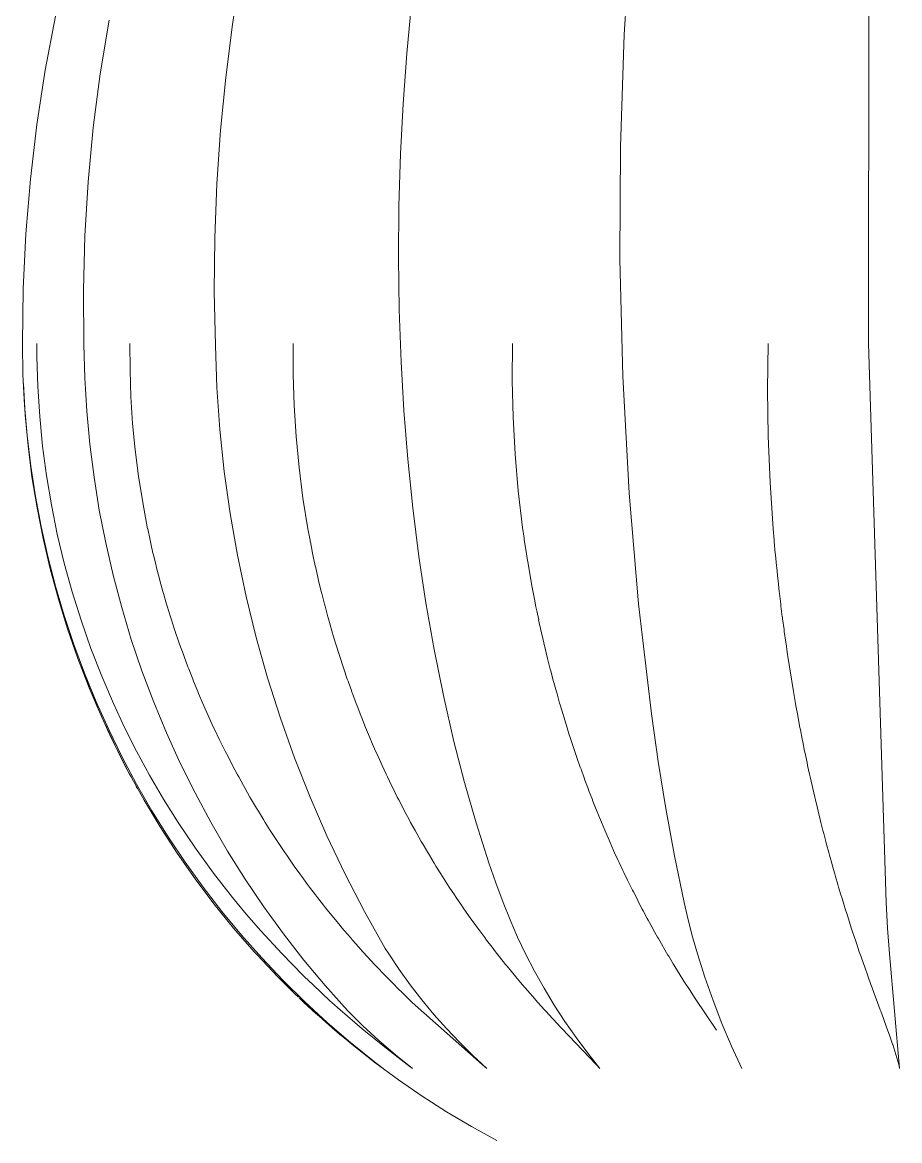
# Model space of a CAD drawing. Header units: millimetres. Extents: x 311 to 4068, y 1050 to 3803.
# Drawn here: x 721.82 to 738.32, y 3670.07 to 3691.11 of the extents above; entities that cross this region are included whole.
import ezdxf

# ---------------------------------------------------------------- set-up
doc = ezdxf.new("R2010")
doc.units = ezdxf.units.MM
doc.layers.add('ZANO_R', color=7, linetype='Continuous', lineweight=0)

msp = doc.modelspace()

# ---------------------------------------------------------------- linework, layer by layer
at = {"layer": 'ZANO_R'}
for p, q in [((737.736, 3685.069), (737.739, 3695.599)), ((733.137, 3690.878), (733.263, 3692.935)), ((725.768, 3691.067), (725.924, 3692.056)), ((729.047, 3690.522), (729.137, 3691.465)), ((722.246, 3690.211), (722.439, 3691.228)), ((723.282, 3690.143), (723.448, 3691.152)), ((725.642, 3690.074), (725.768, 3691.067)), ((733.068, 3688.766), (733.137, 3690.878)), ((728.978, 3689.578), (729.047, 3690.522)), ((722.089, 3689.188), (722.246, 3690.211)), ((723.151, 3689.129), (723.282, 3690.143)), ((725.545, 3689.079), (725.642, 3690.074)), ((728.929, 3688.633), (728.978, 3689.578)), ((721.967, 3688.161), (722.089, 3689.188)), ((723.055, 3688.111), (723.151, 3689.129)), ((725.476, 3688.069), (725.545, 3689.079)), ((733.059, 3686.652), (733.068, 3688.766)), ((728.899, 3687.655), (728.929, 3688.633)), ((721.881, 3687.129), (721.967, 3688.161)), ((722.993, 3687.09), (723.055, 3688.111)), ((725.437, 3687.056), (725.476, 3688.069)), ((728.891, 3686.677), (728.899, 3687.655)), ((721.831, 3686.096), (721.881, 3687.129)), ((722.967, 3686.068), (722.993, 3687.09)), ((725.427, 3686.044), (725.437, 3687.056)), ((728.904, 3685.7), (728.891, 3686.677)), ((733.112, 3684.449), (733.059, 3686.652)), ((721.817, 3685.061), (721.831, 3686.096)), ((722.976, 3685.045), (722.967, 3686.068)), ((725.448, 3685.031), (725.427, 3686.044)), ((728.94, 3684.722), (728.904, 3685.7)), ((721.828, 3684.484), (721.817, 3685.061)), ((722.092, 3684.815), (722.092, 3685.066)), ((722.992, 3684.419), (722.976, 3685.045)), ((723.841, 3685.066), (723.842, 3684.565)), ((725.477, 3684.237), (725.448, 3685.031)), ((726.914, 3685.066), (726.912, 3684.482)), ((731.039, 3685.066), (731.032, 3684.372)), ((735.848, 3685.066), (735.835, 3684.194)), ((738.069, 3674.545), (737.736, 3685.069)), ((722.092, 3684.815), (722.108, 3684.255)), ((728.994, 3683.804), (728.94, 3684.722)), ((721.858, 3683.908), (721.828, 3684.484)), ((723.842, 3684.565), (723.858, 3684.064)), ((726.912, 3684.482), (726.929, 3683.899)), ((721.87, 3683.726), (721.836, 3684.313)), ((723.029, 3683.793), (722.992, 3684.419)), ((731.032, 3684.372), (731.048, 3683.679)), ((733.23, 3682.248), (733.112, 3684.449)), ((722.108, 3684.255), (722.143, 3683.695)), ((723.858, 3684.064), (723.89, 3683.563)), ((725.533, 3683.445), (725.477, 3684.237)), ((735.835, 3684.194), (735.847, 3683.321)), ((721.907, 3683.333), (721.858, 3683.908)), ((726.929, 3683.899), (726.965, 3683.316)), ((721.924, 3683.14), (721.87, 3683.726)), ((722.143, 3683.695), (722.197, 3683.137)), ((723.086, 3683.17), (723.029, 3683.793)), ((729.068, 3682.888), (728.994, 3683.804)), ((731.048, 3683.679), (731.086, 3682.986)), ((723.89, 3683.563), (723.938, 3683.064)), ((725.616, 3682.655), (725.533, 3683.445)), ((721.975, 3682.76), (721.907, 3683.333)), ((726.965, 3683.316), (727.021, 3682.735)), ((735.847, 3683.321), (735.882, 3682.45)), ((721.998, 3682.556), (721.924, 3683.14)), ((722.197, 3683.137), (722.271, 3682.581)), ((723.165, 3682.548), (723.086, 3683.17)), ((723.938, 3683.064), (724.001, 3682.567)), ((729.162, 3681.974), (729.068, 3682.888)), ((731.086, 3682.986), (731.146, 3682.294)), ((722.063, 3682.19), (721.975, 3682.76)), ((722.271, 3682.581), (722.363, 3682.028)), ((725.726, 3681.868), (725.616, 3682.655)), ((727.021, 3682.735), (727.095, 3682.155)), ((722.093, 3681.975), (721.998, 3682.556)), ((723.264, 3681.929), (723.165, 3682.548)), ((724.001, 3682.567), (724.08, 3682.072)), ((735.882, 3682.45), (735.941, 3681.579)), ((722.17, 3681.623), (722.063, 3682.19)), ((731.146, 3682.294), (731.228, 3681.605)), ((733.405, 3680.168), (733.23, 3682.248)), ((722.207, 3681.398), (722.093, 3681.975)), ((722.363, 3682.028), (722.474, 3681.479)), ((724.08, 3682.072), (724.173, 3681.579)), ((727.095, 3682.155), (727.189, 3681.579)), ((729.277, 3681.061), (729.162, 3681.974)), ((723.384, 3681.315), (723.264, 3681.929)), ((725.862, 3681.086), (725.726, 3681.868)), ((722.296, 3681.06), (722.17, 3681.623)), ((724.219, 3681.364), (724.174, 3681.579)), ((727.229, 3681.364), (727.189, 3681.579)), ((731.256, 3681.403), (731.228, 3681.605)), ((735.959, 3681.364), (735.941, 3681.579)), ((722.341, 3680.825), (722.207, 3681.398)), ((722.474, 3681.479), (722.604, 3680.933)), ((724.219, 3681.364), (724.226, 3681.334)), ((724.274, 3681.122), (724.226, 3681.334)), ((727.229, 3681.364), (727.234, 3681.334)), ((727.276, 3681.122), (727.235, 3681.334)), ((731.256, 3681.403), (731.259, 3681.378)), ((731.283, 3681.219), (731.259, 3681.378)), ((735.959, 3681.364), (735.962, 3681.334)), ((735.981, 3681.122), (735.962, 3681.334)), ((723.524, 3680.704), (723.384, 3681.315)), ((724.274, 3681.122), (724.282, 3681.09)), ((727.276, 3681.122), (727.283, 3681.09)), ((731.283, 3681.219), (731.293, 3681.152)), ((731.314, 3681.019), (731.293, 3681.152)), ((735.981, 3681.122), (735.984, 3681.09)), ((722.441, 3680.502), (722.296, 3681.06)), ((722.604, 3680.933), (722.753, 3680.393)), ((724.333, 3680.881), (724.282, 3681.09)), ((726.025, 3680.308), (725.862, 3681.086)), ((727.327, 3680.881), (727.283, 3681.09)), ((729.408, 3680.184), (729.277, 3681.061)), ((731.314, 3681.019), (731.329, 3680.927)), ((731.349, 3680.805), (731.329, 3680.927)), ((736.004, 3680.881), (735.984, 3681.09)), ((722.495, 3680.257), (722.341, 3680.825)), ((723.685, 3680.098), (723.524, 3680.704)), ((724.333, 3680.881), (724.341, 3680.847)), ((724.395, 3680.64), (724.341, 3680.847)), ((727.327, 3680.881), (727.335, 3680.847)), ((727.382, 3680.64), (727.335, 3680.847)), ((731.349, 3680.805), (731.367, 3680.702)), ((731.389, 3680.581), (731.367, 3680.702)), ((736.004, 3680.881), (736.007, 3680.847)), ((736.029, 3680.64), (736.007, 3680.847)), ((722.605, 3679.949), (722.441, 3680.502)), ((724.395, 3680.64), (724.404, 3680.605)), ((724.461, 3680.4), (724.404, 3680.605)), ((727.382, 3680.64), (727.39, 3680.605)), ((727.439, 3680.4), (727.39, 3680.605)), ((731.389, 3680.581), (731.407, 3680.478)), ((731.432, 3680.348), (731.407, 3680.478)), ((736.029, 3680.64), (736.033, 3680.605)), ((736.056, 3680.4), (736.033, 3680.605)), ((722.753, 3680.393), (722.92, 3679.858)), ((724.461, 3680.4), (724.471, 3680.364)), ((724.53, 3680.161), (724.471, 3680.364)), ((726.215, 3679.536), (726.025, 3680.308)), ((727.439, 3680.4), (727.448, 3680.364)), ((727.5, 3680.161), (727.448, 3680.364)), ((731.432, 3680.348), (731.45, 3680.256)), ((736.056, 3680.4), (736.06, 3680.364)), ((736.084, 3680.161), (736.06, 3680.364)), ((722.669, 3679.694), (722.495, 3680.257)), ((723.866, 3679.499), (723.685, 3680.098)), ((724.53, 3680.161), (724.542, 3680.124)), ((724.604, 3679.922), (724.542, 3680.124)), ((727.5, 3680.161), (727.51, 3680.124)), ((727.564, 3679.922), (727.51, 3680.124)), ((729.561, 3679.31), (729.408, 3680.184)), ((731.479, 3680.109), (731.45, 3680.256)), ((731.479, 3680.109), (731.494, 3680.034)), ((733.649, 3678.095), (733.405, 3680.168)), ((736.084, 3680.161), (736.088, 3680.124)), ((736.113, 3679.922), (736.088, 3680.124)), ((722.787, 3679.401), (722.605, 3679.949)), ((722.92, 3679.858), (723.105, 3679.328)), ((724.604, 3679.922), (724.615, 3679.885)), ((724.681, 3679.684), (724.615, 3679.885)), ((727.564, 3679.922), (727.574, 3679.885)), ((727.671, 3679.547), (727.574, 3679.885)), ((731.53, 3679.866), (731.494, 3680.034)), ((731.529, 3679.866), (731.541, 3679.813)), ((736.114, 3679.922), (736.118, 3679.885)), ((736.145, 3679.684), (736.118, 3679.885)), ((722.862, 3679.138), (722.669, 3679.694)), ((724.681, 3679.684), (724.693, 3679.647)), ((724.761, 3679.447), (724.693, 3679.647)), ((731.697, 3679.141), (731.541, 3679.813)), ((736.145, 3679.684), (736.15, 3679.647)), ((736.178, 3679.447), (736.15, 3679.647)), ((724.067, 3678.905), (723.866, 3679.499)), ((724.761, 3679.447), (724.774, 3679.411)), ((726.43, 3678.772), (726.215, 3679.536)), ((727.775, 3679.212), (727.671, 3679.547)), ((736.178, 3679.447), (736.183, 3679.411)), ((722.987, 3678.86), (722.787, 3679.401)), ((723.105, 3679.328), (723.309, 3678.806)), ((724.845, 3679.212), (724.774, 3679.411)), ((724.845, 3679.212), (724.858, 3679.176)), ((727.775, 3679.212), (727.787, 3679.176)), ((729.736, 3678.44), (729.561, 3679.31)), ((736.212, 3679.212), (736.183, 3679.411)), ((736.212, 3679.212), (736.217, 3679.176)), ((723.074, 3678.589), (722.862, 3679.138)), ((724.932, 3678.979), (724.858, 3679.176)), ((727.851, 3678.979), (727.787, 3679.176)), ((731.697, 3679.141), (731.748, 3678.94)), ((736.247, 3678.979), (736.217, 3679.176)), ((722.939, 3678.942), (722.925, 3678.979)), ((722.939, 3678.942), (723.014, 3678.748)), ((723.206, 3678.326), (722.987, 3678.86)), ((723.309, 3678.806), (723.53, 3678.291)), ((724.287, 3678.319), (724.067, 3678.905)), ((724.932, 3678.979), (724.946, 3678.942)), ((725.022, 3678.748), (724.946, 3678.942)), ((727.851, 3678.979), (727.863, 3678.942)), ((727.93, 3678.748), (727.863, 3678.942)), ((731.756, 3678.909), (731.748, 3678.94)), ((731.756, 3678.909), (731.805, 3678.725)), ((736.247, 3678.979), (736.253, 3678.942)), ((736.284, 3678.748), (736.253, 3678.942)), ((723.029, 3678.71), (723.014, 3678.748)), ((723.029, 3678.71), (723.105, 3678.518)), ((723.304, 3678.048), (723.074, 3678.589)), ((725.022, 3678.748), (725.037, 3678.71)), ((725.115, 3678.518), (725.037, 3678.71)), ((726.671, 3678.015), (726.43, 3678.772)), ((727.93, 3678.748), (727.943, 3678.71)), ((728.012, 3678.518), (727.943, 3678.71)), ((731.816, 3678.685), (731.805, 3678.725)), ((731.816, 3678.685), (731.863, 3678.511)), ((736.284, 3678.748), (736.291, 3678.71)), ((736.323, 3678.518), (736.291, 3678.71)), ((723.122, 3678.479), (723.105, 3678.518)), ((723.121, 3678.479), (723.2, 3678.291)), ((725.115, 3678.518), (725.132, 3678.479)), ((725.212, 3678.291), (725.132, 3678.479)), ((728.011, 3678.518), (728.026, 3678.479)), ((728.096, 3678.291), (728.026, 3678.479)), ((729.934, 3677.575), (729.736, 3678.44)), ((731.875, 3678.471), (731.863, 3678.511)), ((731.875, 3678.471), (731.924, 3678.299)), ((736.323, 3678.518), (736.329, 3678.479)), ((736.362, 3678.291), (736.329, 3678.479)), ((723.218, 3678.25), (723.2, 3678.291)), ((723.442, 3677.8), (723.206, 3678.326)), ((723.217, 3678.25), (723.298, 3678.065)), ((723.74, 3677.841), (723.53, 3678.291)), ((724.527, 3677.74), (724.287, 3678.319)), ((725.212, 3678.291), (725.23, 3678.25)), ((725.312, 3678.065), (725.23, 3678.25)), ((728.096, 3678.291), (728.112, 3678.25)), ((728.183, 3678.065), (728.112, 3678.25)), ((731.932, 3678.27), (731.924, 3678.299)), ((731.932, 3678.27), (732.051, 3677.878)), ((736.362, 3678.291), (736.369, 3678.25)), ((736.403, 3678.065), (736.369, 3678.25)), ((723.317, 3678.022), (723.298, 3678.065)), ((723.554, 3677.514), (723.304, 3678.048)), ((723.317, 3678.022), (723.399, 3677.841)), ((725.312, 3678.065), (725.331, 3678.022)), ((725.414, 3677.841), (725.331, 3678.022)), ((726.938, 3677.267), (726.671, 3678.015)), ((728.183, 3678.065), (728.2, 3678.022)), ((728.273, 3677.841), (728.2, 3678.022)), ((733.777, 3677.203), (733.649, 3678.095)), ((736.403, 3678.065), (736.411, 3678.022)), ((736.445, 3677.841), (736.411, 3678.022)), ((723.419, 3677.796), (723.399, 3677.841)), ((723.419, 3677.796), (723.503, 3677.619)), ((723.696, 3677.282), (723.442, 3677.8)), ((723.963, 3677.398), (723.74, 3677.841)), ((724.787, 3677.17), (724.527, 3677.74)), ((725.414, 3677.841), (725.435, 3677.796)), ((725.52, 3677.619), (725.435, 3677.796)), ((728.273, 3677.841), (728.292, 3677.796)), ((728.366, 3677.619), (728.292, 3677.796)), ((732.105, 3677.705), (732.051, 3677.878)), ((736.445, 3677.841), (736.454, 3677.796)), ((736.488, 3677.619), (736.454, 3677.796)), ((723.525, 3677.572), (723.503, 3677.619)), ((723.525, 3677.572), (723.61, 3677.398)), ((725.52, 3677.619), (725.543, 3677.572)), ((725.63, 3677.398), (725.543, 3677.572)), ((728.366, 3677.619), (728.386, 3677.572)), ((728.461, 3677.398), (728.386, 3677.572)), ((730.132, 3676.807), (729.934, 3677.575)), ((732.105, 3677.705), (732.117, 3677.67)), ((732.173, 3677.5), (732.117, 3677.67)), ((736.488, 3677.619), (736.498, 3677.572)), ((736.533, 3677.398), (736.498, 3677.572)), ((723.821, 3676.99), (723.554, 3677.514)), ((723.634, 3677.349), (723.61, 3677.398)), ((723.634, 3677.349), (723.72, 3677.179)), ((723.963, 3677.398), (724.21, 3676.942)), ((725.63, 3677.398), (725.654, 3677.349)), ((725.742, 3677.179), (725.654, 3677.349)), ((728.461, 3677.398), (728.483, 3677.349)), ((728.56, 3677.179), (728.483, 3677.349)), ((732.173, 3677.5), (732.185, 3677.463)), ((732.242, 3677.296), (732.185, 3677.463)), ((736.533, 3677.398), (736.543, 3677.349)), ((736.579, 3677.179), (736.543, 3677.349)), ((723.967, 3676.773), (723.696, 3677.282)), ((723.746, 3677.128), (723.72, 3677.179)), ((723.746, 3677.128), (723.834, 3676.962)), ((725.065, 3676.609), (724.787, 3677.17)), ((725.742, 3677.179), (725.768, 3677.128)), ((725.857, 3676.962), (725.768, 3677.128)), ((727.23, 3676.528), (726.938, 3677.267)), ((728.56, 3677.179), (728.583, 3677.128)), ((728.66, 3676.962), (728.583, 3677.128)), ((732.242, 3677.296), (732.255, 3677.257)), ((732.312, 3677.093), (732.255, 3677.257)), ((733.922, 3676.314), (733.777, 3677.203)), ((736.579, 3677.179), (736.589, 3677.128)), ((736.626, 3676.962), (736.589, 3677.128)), ((724.107, 3676.475), (723.821, 3676.99)), ((723.862, 3676.909), (723.834, 3676.962)), ((724.21, 3676.942), (724.472, 3676.494)), ((725.857, 3676.962), (725.886, 3676.909)), ((725.976, 3676.746), (725.886, 3676.909)), ((728.66, 3676.962), (728.685, 3676.909)), ((728.764, 3676.746), (728.685, 3676.909)), ((732.312, 3677.093), (732.326, 3677.054)), ((732.385, 3676.892), (732.326, 3677.054)), ((736.626, 3676.962), (736.637, 3676.909)), ((736.674, 3676.746), (736.637, 3676.909)), ((723.98, 3676.692), (723.959, 3676.729)), ((724.255, 3676.273), (723.967, 3676.773)), ((725.976, 3676.746), (726.006, 3676.692)), ((726.098, 3676.532), (726.006, 3676.692)), ((728.764, 3676.746), (728.79, 3676.692)), ((728.87, 3676.532), (728.79, 3676.692)), ((730.351, 3676.045), (730.132, 3676.807)), ((732.385, 3676.892), (732.4, 3676.852)), ((732.459, 3676.693), (732.4, 3676.852)), ((732.459, 3676.693), (732.475, 3676.651)), ((736.674, 3676.746), (736.686, 3676.692)), ((736.723, 3676.532), (736.686, 3676.692)), ((724.41, 3675.971), (724.107, 3676.475)), ((724.472, 3676.494), (724.747, 3676.054)), ((725.362, 3676.057), (725.065, 3676.609)), ((726.098, 3676.532), (726.13, 3676.477)), ((726.223, 3676.32), (726.13, 3676.477)), ((727.547, 3675.799), (727.23, 3676.528)), ((728.87, 3676.532), (728.898, 3676.477)), ((728.979, 3676.32), (728.898, 3676.477)), ((732.535, 3676.495), (732.475, 3676.651)), ((732.535, 3676.495), (732.551, 3676.452)), ((736.723, 3676.532), (736.736, 3676.477)), ((736.773, 3676.32), (736.736, 3676.477)), ((724.56, 3675.783), (724.255, 3676.273)), ((726.223, 3676.32), (726.256, 3676.264)), ((726.35, 3676.11), (726.256, 3676.264)), ((728.979, 3676.32), (729.008, 3676.264)), ((729.091, 3676.11), (729.008, 3676.264)), ((732.612, 3676.299), (732.551, 3676.452)), ((732.612, 3676.299), (732.63, 3676.255)), ((734.084, 3675.427), (733.922, 3676.314)), ((736.773, 3676.32), (736.787, 3676.264)), ((736.825, 3676.11), (736.787, 3676.264)), ((725.677, 3675.515), (725.362, 3676.057)), ((726.35, 3676.11), (726.385, 3676.054)), ((729.091, 3676.11), (729.121, 3676.054)), ((732.692, 3676.104), (732.63, 3676.255)), ((732.692, 3676.104), (732.71, 3676.06)), ((732.773, 3675.91), (732.71, 3676.06)), ((736.825, 3676.11), (736.839, 3676.054)), ((724.73, 3675.477), (724.41, 3675.971)), ((725.072, 3675.571), (724.747, 3676.054)), ((726.481, 3675.901), (726.385, 3676.054)), ((726.481, 3675.901), (726.517, 3675.845)), ((726.616, 3675.694), (726.517, 3675.845)), ((729.205, 3675.901), (729.121, 3676.054)), ((729.205, 3675.901), (729.236, 3675.845)), ((729.322, 3675.694), (729.236, 3675.845)), ((730.594, 3675.291), (730.351, 3676.045)), ((732.773, 3675.91), (732.791, 3675.867)), ((732.855, 3675.718), (732.791, 3675.867)), ((736.878, 3675.901), (736.839, 3676.054)), ((736.878, 3675.901), (736.892, 3675.845)), ((736.932, 3675.694), (736.892, 3675.845)), ((724.881, 3675.304), (724.56, 3675.783)), ((726.616, 3675.694), (726.652, 3675.639)), ((726.753, 3675.489), (726.652, 3675.639)), ((727.889, 3675.082), (727.547, 3675.799)), ((729.322, 3675.694), (729.354, 3675.639)), ((729.442, 3675.489), (729.354, 3675.639)), ((732.855, 3675.718), (732.874, 3675.675)), ((732.94, 3675.528), (732.874, 3675.675)), ((736.932, 3675.694), (736.946, 3675.639)), ((736.987, 3675.489), (736.946, 3675.639)), ((725.067, 3674.995), (724.73, 3675.477)), ((725.413, 3675.1), (725.072, 3675.571)), ((726.01, 3674.985), (725.677, 3675.515)), ((726.753, 3675.489), (726.79, 3675.435)), ((726.893, 3675.286), (726.79, 3675.435)), ((729.442, 3675.489), (729.474, 3675.435)), ((729.564, 3675.286), (729.474, 3675.435)), ((732.94, 3675.528), (732.959, 3675.485)), ((733.026, 3675.339), (732.959, 3675.485)), ((734.267, 3674.545), (734.084, 3675.427)), ((736.986, 3675.489), (737.001, 3675.435)), ((737.042, 3675.286), (737.001, 3675.435)), ((725.218, 3674.836), (724.881, 3675.304)), ((726.893, 3675.286), (726.931, 3675.233)), ((727.036, 3675.085), (726.93, 3675.233)), ((729.564, 3675.286), (729.596, 3675.233)), ((729.689, 3675.085), (729.596, 3675.233)), ((730.725, 3674.916), (730.594, 3675.291)), ((733.026, 3675.339), (733.045, 3675.298)), ((733.114, 3675.151), (733.045, 3675.298)), ((737.042, 3675.286), (737.057, 3675.233)), ((737.099, 3675.085), (737.057, 3675.233)), ((725.77, 3674.642), (725.413, 3675.1)), ((727.036, 3675.085), (727.074, 3675.034)), ((727.183, 3674.886), (727.074, 3675.034)), ((728.254, 3674.377), (727.889, 3675.082)), ((729.689, 3675.085), (729.721, 3675.034)), ((729.816, 3674.886), (729.721, 3675.034)), ((733.114, 3675.151), (733.132, 3675.112)), ((733.203, 3674.966), (733.132, 3675.112)), ((737.099, 3675.085), (737.114, 3675.034)), ((737.157, 3674.886), (737.114, 3675.034)), ((725.421, 3674.524), (725.067, 3674.995)), ((725.571, 3674.379), (725.218, 3674.836)), ((726.361, 3674.466), (726.01, 3674.985)), ((727.183, 3674.886), (727.22, 3674.836)), ((727.331, 3674.689), (727.22, 3674.836)), ((729.816, 3674.886), (729.848, 3674.836)), ((729.945, 3674.689), (729.848, 3674.836)), ((730.863, 3674.545), (730.725, 3674.916)), ((733.203, 3674.966), (733.221, 3674.928)), ((733.294, 3674.782), (733.221, 3674.928)), ((737.157, 3674.886), (737.172, 3674.836)), ((737.216, 3674.689), (737.172, 3674.836)), ((725.77, 3674.642), (726.033, 3674.324)), ((727.331, 3674.689), (727.368, 3674.642)), ((727.483, 3674.495), (727.368, 3674.642)), ((729.945, 3674.689), (729.977, 3674.642)), ((730.077, 3674.495), (729.977, 3674.642)), ((733.294, 3674.782), (733.311, 3674.747)), ((733.386, 3674.601), (733.311, 3674.747)), ((733.386, 3674.601), (733.403, 3674.567)), ((737.216, 3674.689), (737.23, 3674.642)), ((737.276, 3674.495), (737.23, 3674.642)), ((725.79, 3674.066), (725.421, 3674.524)), ((725.939, 3673.935), (725.571, 3674.379)), ((726.729, 3673.959), (726.361, 3674.466)), ((727.483, 3674.495), (727.519, 3674.449)), ((727.637, 3674.303), (727.519, 3674.449)), ((728.644, 3673.684), (728.254, 3674.377)), ((730.077, 3674.495), (730.108, 3674.449)), ((730.21, 3674.303), (730.108, 3674.449)), ((730.863, 3674.545), (730.992, 3674.219)), ((733.479, 3674.421), (733.403, 3674.567)), ((733.479, 3674.421), (733.496, 3674.39)), ((733.573, 3674.244), (733.496, 3674.39)), ((734.267, 3674.545), (734.342, 3674.222)), ((737.276, 3674.495), (737.29, 3674.449)), ((737.336, 3674.303), (737.29, 3674.449)), ((738.069, 3674.545), (738.093, 3674.063)), ((726.033, 3674.324), (726.303, 3674.013)), ((727.637, 3674.303), (727.673, 3674.259)), ((727.793, 3674.114), (727.673, 3674.259)), ((730.21, 3674.303), (730.241, 3674.259)), ((730.346, 3674.114), (730.241, 3674.259)), ((730.992, 3674.219), (731.132, 3673.898)), ((733.573, 3674.244), (733.59, 3674.214)), ((733.669, 3674.069), (733.59, 3674.214)), ((734.342, 3674.222), (734.425, 3673.901)), ((737.336, 3674.303), (737.35, 3674.259)), ((737.396, 3674.114), (737.35, 3674.259)), ((726.175, 3673.621), (725.79, 3674.066)), ((726.695, 3673.587), (726.303, 3674.013)), ((727.113, 3673.464), (726.729, 3673.959)), ((727.793, 3674.114), (727.829, 3674.071)), ((727.879, 3674.013), (727.829, 3674.071)), ((727.879, 3674.013), (727.987, 3673.887)), ((730.346, 3674.114), (730.377, 3674.071)), ((730.42, 3674.013), (730.377, 3674.071)), ((730.42, 3674.013), (730.514, 3673.887)), ((733.669, 3674.07), (733.685, 3674.041)), ((733.766, 3673.897), (733.685, 3674.041)), ((737.396, 3674.114), (737.41, 3674.071)), ((737.429, 3674.013), (737.41, 3674.071)), ((737.429, 3674.013), (737.471, 3673.887)), ((738.093, 3674.063), (738.128, 3673.582)), ((726.321, 3673.503), (725.939, 3673.935)), ((728.028, 3673.84), (727.987, 3673.887)), ((728.028, 3673.84), (728.147, 3673.704)), ((730.549, 3673.84), (730.514, 3673.887)), ((730.549, 3673.84), (730.652, 3673.704)), ((731.132, 3673.898), (731.281, 3673.582)), ((733.766, 3673.897), (733.781, 3673.871)), ((733.863, 3673.727), (733.781, 3673.871)), ((734.425, 3673.901), (734.517, 3673.582)), ((737.487, 3673.84), (737.471, 3673.887)), ((737.487, 3673.84), (737.506, 3673.784)), ((737.561, 3673.621), (737.506, 3673.784)), ((726.231, 3673.56), (726.175, 3673.621)), ((726.62, 3673.149), (726.231, 3673.56)), ((727.101, 3673.174), (726.695, 3673.587)), ((728.222, 3673.621), (728.147, 3673.704)), ((728.222, 3673.621), (728.31, 3673.525)), ((728.644, 3673.684), (728.709, 3673.582)), ((728.709, 3673.582), (728.907, 3673.287)), ((730.717, 3673.621), (730.652, 3673.704)), ((730.717, 3673.621), (730.793, 3673.525)), ((731.281, 3673.582), (731.45, 3673.255)), ((733.863, 3673.727), (733.878, 3673.702)), ((733.962, 3673.558), (733.878, 3673.702)), ((733.962, 3673.558), (733.976, 3673.536)), ((734.062, 3673.393), (733.976, 3673.536)), ((734.517, 3673.582), (734.657, 3673.141)), ((737.561, 3673.621), (737.595, 3673.525)), ((738.128, 3673.582), (738.32, 3671.425)), ((726.718, 3673.084), (726.321, 3673.503)), ((727.514, 3672.983), (727.113, 3673.464)), ((728.442, 3673.383), (728.31, 3673.525)), ((728.441, 3673.383), (728.474, 3673.348)), ((728.641, 3673.174), (728.474, 3673.348)), ((730.906, 3673.383), (730.793, 3673.525)), ((730.906, 3673.383), (730.935, 3673.348)), ((731.099, 3673.149), (730.935, 3673.348)), ((734.062, 3673.393), (734.074, 3673.372)), ((734.162, 3673.229), (734.074, 3673.372)), ((737.644, 3673.383), (737.595, 3673.525)), ((737.644, 3673.383), (737.657, 3673.348)), ((737.728, 3673.149), (737.657, 3673.348)), ((726.766, 3673.003), (726.62, 3673.149)), ((727.101, 3673.174), (727.126, 3673.149)), ((727.278, 3673.003), (727.126, 3673.149)), ((728.641, 3673.174), (728.809, 3673.003)), ((728.907, 3673.287), (729.115, 3672.998)), ((731.099, 3673.149), (731.222, 3673.003)), ((731.45, 3673.255), (731.63, 3672.933)), ((734.162, 3673.229), (734.174, 3673.21)), ((734.263, 3673.067), (734.174, 3673.21)), ((734.657, 3673.141), (734.811, 3672.704)), ((737.728, 3673.149), (737.781, 3673.003)), ((727.129, 3672.679), (726.718, 3673.084)), ((726.827, 3672.942), (726.766, 3673.003)), ((726.938, 3672.834), (726.827, 3672.942)), ((727.278, 3673.003), (727.61, 3672.693)), ((727.931, 3672.515), (727.514, 3672.983)), ((728.869, 3672.942), (728.809, 3673.003)), ((728.869, 3672.942), (728.978, 3672.834)), ((729.115, 3672.998), (729.333, 3672.716)), ((731.274, 3672.942), (731.222, 3673.003)), ((731.274, 3672.942), (731.368, 3672.834)), ((731.63, 3672.933), (731.82, 3672.618)), ((734.263, 3673.067), (734.274, 3673.051)), ((734.365, 3672.908), (734.274, 3673.051)), ((734.365, 3672.908), (734.475, 3672.739)), ((737.802, 3672.942), (737.781, 3673.003)), ((737.802, 3672.942), (737.842, 3672.834)), ((726.958, 3672.814), (726.938, 3672.834)), ((726.958, 3672.814), (726.99, 3672.783)), ((727.009, 3672.766), (726.99, 3672.783)), ((727.022, 3672.754), (727.086, 3672.693)), ((727.113, 3672.668), (727.086, 3672.693)), ((727.638, 3672.668), (727.61, 3672.693)), ((729.03, 3672.783), (728.978, 3672.834)), ((729.03, 3672.783), (729.15, 3672.668)), ((729.333, 3672.716), (729.56, 3672.442)), ((731.412, 3672.783), (731.368, 3672.834)), ((731.412, 3672.783), (731.514, 3672.668)), ((734.875, 3672.142), (734.475, 3672.739)), ((734.811, 3672.704), (734.978, 3672.272)), ((737.861, 3672.783), (737.842, 3672.834)), ((737.861, 3672.783), (737.903, 3672.668)), ((727.113, 3672.668), (727.265, 3672.526)), ((727.553, 3672.288), (727.129, 3672.679)), ((727.29, 3672.504), (727.265, 3672.526)), ((727.29, 3672.504), (727.448, 3672.362)), ((727.638, 3672.668), (727.796, 3672.526)), ((728.207, 3672.173), (727.796, 3672.526)), ((727.931, 3672.515), (728.222, 3672.227)), ((730.467, 3671.499), (729.15, 3672.668)), ((731.642, 3672.526), (731.514, 3672.668)), ((731.642, 3672.526), (731.662, 3672.504)), ((731.792, 3672.362), (731.662, 3672.504)), ((731.82, 3672.618), (732.021, 3672.309)), ((737.956, 3672.526), (737.903, 3672.668)), ((737.956, 3672.526), (737.964, 3672.504)), ((738.016, 3672.362), (737.964, 3672.504)), ((727.469, 3672.343), (727.448, 3672.362)), ((727.469, 3672.343), (727.633, 3672.2)), ((727.99, 3671.911), (727.553, 3672.288)), ((729.56, 3672.442), (729.795, 3672.175)), ((731.792, 3672.362), (731.81, 3672.343)), ((731.943, 3672.2), (731.81, 3672.343)), ((732.021, 3672.309), (732.232, 3672.007)), ((734.978, 3672.272), (735.158, 3671.846)), ((738.016, 3672.362), (738.023, 3672.343)), ((738.075, 3672.2), (738.023, 3672.343)), ((727.651, 3672.185), (727.633, 3672.2)), ((727.651, 3672.185), (727.821, 3672.041)), ((728.627, 3671.831), (728.207, 3672.173)), ((728.222, 3672.227), (728.523, 3671.949)), ((729.795, 3672.175), (730.04, 3671.917)), ((731.943, 3672.2), (731.958, 3672.185)), ((732.094, 3672.041), (731.958, 3672.185)), ((738.075, 3672.2), (738.136, 3672.029)), ((727.835, 3672.029), (727.821, 3672.041)), ((727.835, 3672.029), (728.013, 3671.883)), ((728.439, 3671.549), (727.99, 3671.911)), ((728.023, 3671.875), (728.013, 3671.883)), ((728.45, 3671.536), (728.022, 3671.874)), ((728.023, 3671.875), (728.207, 3671.728)), ((728.523, 3671.949), (728.834, 3671.682)), ((730.04, 3671.917), (730.293, 3671.667)), ((732.094, 3672.041), (732.105, 3672.029)), ((732.613, 3671.499), (732.105, 3672.029)), ((732.232, 3672.007), (732.453, 3671.712)), ((735.158, 3671.846), (735.351, 3671.425)), ((738.186, 3671.883), (738.136, 3672.029)), ((738.186, 3671.883), (738.189, 3671.875)), ((738.23, 3671.751), (738.189, 3671.875)), ((728.294, 3671.66), (728.207, 3671.728)), ((729.055, 3671.499), (728.627, 3671.831)), ((728.834, 3671.682), (729.153, 3671.425)), ((730.293, 3671.667), (730.555, 3671.425)), ((732.453, 3671.712), (732.683, 3671.425)), ((738.267, 3671.625), (738.23, 3671.751)), ((728.439, 3671.549), (728.604, 3671.425)), ((728.89, 3671.213), (728.45, 3671.536)), ((729.055, 3671.499), (729.153, 3671.425)), ((730.467, 3671.499), (730.555, 3671.425)), ((732.613, 3671.499), (732.683, 3671.425)), ((738.302, 3671.499), (738.267, 3671.625)), ((738.302, 3671.499), (738.32, 3671.425)), ((729.339, 3670.904), (728.89, 3671.213)), ((729.798, 3670.61), (729.339, 3670.904)), ((730.266, 3670.33), (729.798, 3670.61)), ((730.743, 3670.066), (730.266, 3670.33))]:
    msp.add_line(p, q, dxfattribs=at)

doc.saveas('drawing.dxf')
